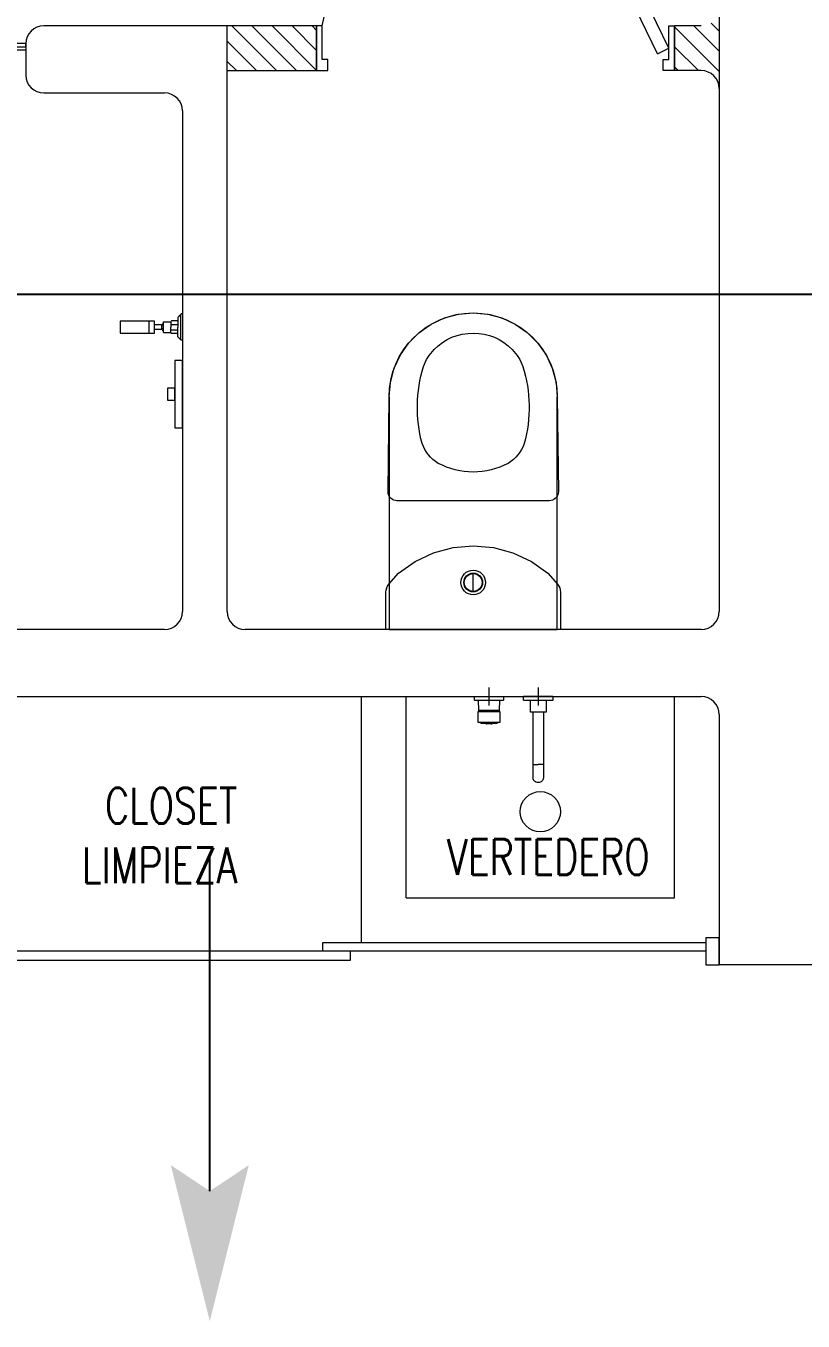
# Model space of a CAD drawing. Header units: metres. Extents: x -232 to 581, y 30 to 789.
# Drawn here: x 228.013 to 229.75, y 602.973 to 605.87 of the extents above; entities that cross this region are included whole.
import ezdxf

# ---------------------------------------------------------------- set-up
doc = ezdxf.new("R2010")
doc.units = ezdxf.units.M
doc.linetypes.add('CENTER2', pattern=[28.575, 19.05, -3.175, 3.175, -3.175])
doc.linetypes.add('HIDDEN2', pattern=[0.1875, 0.125, -0.0625])
doc.layers.add('_electricos-Leyenda', color=7, linetype='Continuous')
for name, color, linetype, lineweight in [('A-DOOR', 35, 'Continuous', 5), ('A-WALL', 250, 'Continuous', 20), ('baños', 140, 'Continuous', 0), ('PLF 01', 252, 'Continuous', 9), ('textos', 7, 'Continuous', 0)]:
    doc.layers.add(name, color=color, linetype=linetype, lineweight=lineweight)
doc.layers.add('Techos 1', color=7, linetype='HIDDEN2', lineweight=9, true_color=0x42391a)
doc.styles.add('Arch-Dim', font='romans.shx', dxfattribs={"width": 0.75})
doc.styles.get("Standard").update_dxf_attribs({"font": 'arial.ttf'})

# ---------------------------------------------------------------- blocks, each defined once
blk = doc.blocks.new('A$C3685e79b')
at = {"layer": 'A-DOOR'}
for p, q in [((0.0125, 0.05), (0.3248, 0.6926)), ((0.038, 0.0376), (0.3503, 0.6802)), ((0.3248, 0.6926), (0.3503, 0.6802)), ((0.296, 0.6333), (0.2858, 0.6383)), ((0.3042, 0.6503), (0.294, 0.6552)), ((0.3297, 0.6379), (0.3399, 0.6329)), ((0.3215, 0.621), (0.3317, 0.616)), ((0.038, 0.0376), (0.0125, 0.05))]:
    blk.add_line(p, q, dxfattribs=at)
for points in [[(0, 0), (0.025, 0), (0.025, 0.025), (0.0125, 0.025), (0.0125, 0.1), (0, 0.1), (0, 0)], [(0.8, 0), (0.775, 0), (0.775, 0.025), (0.7875, 0.025), (0.7875, 0.1), (0.8, 0.1), (0.8, 0)]]:
    blk.add_lwpolyline(points, dxfattribs=at)
blk.add_arc((-0.0309, -0.0619), 0.8343, 11.1901, 62.8126, dxfattribs=at)
for points in [[(0.294, 0.6539), (0.294, 0.659), (0.289, 0.6677), (0.2802, 0.6727), (0.2702, 0.6727), (0.2614, 0.6677), (0.2564, 0.6589), (0.2564, 0.6489), (0.2614, 0.6401), (0.2702, 0.6351), (0.2803, 0.6351), (0.289, 0.6401), (0.294, 0.6489), (0.294, 0.6539)], [(0.3693, 0.6173), (0.3693, 0.6224), (0.3642, 0.6311), (0.3555, 0.6361), (0.3454, 0.6361), (0.3367, 0.6311), (0.3316, 0.6224), (0.3317, 0.6123), (0.3367, 0.6035), (0.3454, 0.5985), (0.3555, 0.5985), (0.3643, 0.6036), (0.3693, 0.6123), (0.3693, 0.6173)]]:
    blk.add_open_spline(points, degree=2, dxfattribs=at)
blk = doc.blocks.new('Caroma_ToiletSuites')
at = {"layer": 'baños'}
for p, q in [((-64.3, 696.7), (-94, 682.8)), ((-32.6, 705.1), (-64.3, 696.7)), ((0, 708), (-32.6, 705.1)), ((32.6, 705.1), (0, 708)), ((64.3, 696.7), (32.6, 705.1)), ((94, 682.8), (64.3, 696.7)), ((-94, 682.8), (-120.8, 664)), ((120.8, 664), (94, 682.8)), ((-144, 640.8), (-162.8, 614)), ((-120.8, 664), (-144, 640.8)), ((144, 640.8), (120.8, 664)), ((162.8, 614), (144, 640.8)), ((-162.8, 614), (-176.7, 584.3)), ((176.7, 584.3), (162.8, 614)), ((-176.7, 584.3), (-185.1, 552.6)), ((185.1, 552.6), (176.7, 584.3)), ((-185.1, 552.6), (-188, 520)), ((188, 520), (185.1, 552.6)), ((-188, 520), (-190.5, 308)), ((-188, 0), (-188, 520)), ((188, 520), (188, 0)), ((190.5, 308), (188, 520)), ((-190.5, 308), (-190.2, 304.5)), ((-190.2, 304.5), (-189.3, 301.2)), ((-189.3, 301.2), (-187.8, 298)), ((-187.8, 298), (-185.8, 295.1)), ((-185.8, 295.1), (-183.4, 292.7)), ((-183.4, 292.7), (-180.5, 290.7)), ((-180.5, 290.7), (-177.3, 289.2)), ((177.3, 289.2), (180.5, 290.7)), ((180.5, 290.7), (183.4, 292.7)), ((183.4, 292.7), (185.8, 295.1)), ((185.8, 295.1), (187.8, 298)), ((187.8, 298), (189.3, 301.2)), ((189.3, 301.2), (190.2, 304.5)), ((190.2, 304.5), (190.5, 308)), ((-177.3, 289.2), (-174, 288.3)), ((-174, 288.3), (-170.5, 288)), ((-170.5, 288), (170.5, 288)), ((170.5, 288), (174, 288.3)), ((174, 288.3), (177.3, 289.2)), ((-45.1, 183.1), (-88.9, 171.3)), ((0, 187), (-45.1, 183.1)), ((45.1, 183.1), (0, 187)), ((88.9, 171.3), (45.1, 183.1)), ((-130, 152.2), (-167.1, 126.2)), ((-88.9, 171.3), (-130, 152.2)), ((130, 152.2), (88.9, 171.3)), ((167.1, 126.2), (130, 152.2)), ((-167.1, 126.2), (-188.7, 100.9)), ((0, 85), (0, 125)), ((188.7, 100.9), (167.1, 126.2)), ((-194.6, 88.2), (-195, 83.5)), ((-193.4, 92.7), (-194.6, 88.2)), ((-191.4, 97), (-193.4, 92.7)), ((-188.7, 100.9), (-191.4, 97)), ((191.4, 97), (188.7, 100.9)), ((193.4, 92.7), (191.4, 97)), ((194.6, 88.2), (193.4, 92.7)), ((195, 83.5), (194.6, 88.2)), ((-195, 83.5), (-195, 0)), ((195, 0), (195, 83.5)), ((-195, 0), (195, 0)), ((188, 0), (-188, 0))]:
    blk.add_line(p, q, dxfattribs=at)
for centre, radius, start, end in [((0, 520), 188, 0, 180), ((-2.7, 547.4), 115.2, 88.6565, 137.0404), ((2.7, 547.4), 115.2, 42.9609, 91.3415), ((-18.8, 556.1), 97.6, 134.3372, 160.9897), ((18.8, 556.1), 97.6, 19.01, 45.6643), ((183, 496.7), 307.9, 162.7713, 195.2143), ((-183, 496.7), 307.9, 344.7852, 17.2286), ((-36.1, 442.4), 82.4, 198.763, 239.3582), ((36.1, 442.4), 82.4, 300.6412, 341.2351), ((2.9, 529.9), 177.9, 242.916, 269.0659), ((-2.9, 529.9), 177.9, 270.9339, 297.0836), ((0, 105), 27.5, 0, 180), ((0, 105), 21, 0, 180), ((0, 105), 20, 0, 180), ((0, 105), 27.5, 180, 0), ((0, 105), 21, 180, 0), ((0, 105), 20, 180, 0)]:
    blk.add_arc(centre, radius, start, end, dxfattribs=at)
blk = doc.blocks.new('A$C0ed3e1a4')
at = {"layer": 'baños'}
for p, q in [((0.1396, 0.059), (0.1368, 0.059)), ((0.1396, 0.059), (0.1396, 0)), ((0.0645, 0.0432), (0.0645, 0.0157)), ((0.0941, 0.0346), (0.0772, 0.0346)), ((0.0968, 0.0175), (0.0968, 0.0413)), ((0.0968, 0.0413), (0.1137, 0.0413)), ((0.1137, 0.0413), (0.1137, 0.0294)), ((0.1137, 0.0354), (0.1294, 0.0354)), ((0.1137, 0.0175), (0.1137, 0.0294)), ((0.1294, 0.0435), (0.1148, 0.0435)), ((0.1294, 0.051), (0.1294, 0.0295)), ((0.1294, 0.008), (0.1294, 0.0295)), ((0.1356, 0.0022), (0.1356, 0.0568)), ((0.0941, 0.0243), (0.0772, 0.0243)), ((0.0968, 0.0175), (0.1137, 0.0175)), ((0.1137, 0.0235), (0.1294, 0.0235)), ((0.1294, 0.0154), (0.1148, 0.0154)), ((0.1396, 0), (0.1368, 0))]:
    blk.add_line(p, q, dxfattribs=at)
blk.add_lwpolyline([(0.0772, 0.0432), (0, 0.0432), (0, 0.0157), (0.0772, 0.0157)], close=True, dxfattribs=at)
for centre, radius, start, end in [((0.138, 0.0569), 0.00241, 117.9179, 181.9718), ((0.1027, 0.0294), 0.01, 125.7762, 234.2238), ((0.1193, 0.0397), 0.00586, 140.0793, 164.0924), ((0.1416, 0.0445), 0.0138, 115.7896, 151.6564), ((0.1193, 0.0191), 0.00586, 195.9076, 219.9207), ((0.1416, 0.0145), 0.0138, 208.3436, 244.2104), ((0.138, 0.0021), 0.00241, 178.0282, 242.0821)]:
    blk.add_arc(centre, radius, start, end, dxfattribs=at)
blk = doc.blocks.new('bn29-51')
at = {"linetype": 'Continuous'}
for p, q in [((-0.1425, 0), (-0.0775, 0)), ((-0.1425, 0), (-0.1425, -0.0081)), ((-0.0775, -0.0081), (-0.0775, 0)), ((0.0325, 0), (-0.0325, 0)), ((-0.0325, 0), (-0.0325, -0.0081)), ((0.0325, -0.0081), (0.0325, 0)), ((-0.142, -0.0086), (-0.078, -0.0086)), ((-0.1275, -0.0086), (-0.1275, -0.035)), ((-0.0925, -0.035), (-0.0925, -0.0086)), ((-0.032, -0.0086), (0.032, -0.0086)), ((-0.0232, -0.0086), (-0.023, -0.0305)), ((0.023, -0.0305), (0.0232, -0.0086)), ((-0.1275, -0.035), (-0.0925, -0.035)), ((-0.1215, -0.035), (-0.1215, -0.152)), ((-0.0985, -0.152), (-0.0985, -0.035)), ((-0.0242, -0.0335), (-0.024, -0.0579)), ((0.024, -0.0333), (-0.024, -0.0333)), ((-0.0226, -0.031), (-0.0226, -0.0322)), ((-0.0225, -0.031), (0.0225, -0.031)), ((0.0226, -0.0322), (0.0226, -0.031)), ((0.024, -0.0579), (0.0242, -0.0335)), ((0.0242, -0.0335), (0.0242, -0.0335)), ((-0.0175, -0.0587), (-0.0175, -0.06)), ((-0.017, -0.0605), (0.017, -0.0605)), ((-0.0071, -0.061), (-0.0071, -0.0605)), ((-0.0071, -0.061), (-0.0071, -0.0605)), ((-0.0071, -0.061), (-0.0071, -0.0605)), ((-0.0071, -0.061), (-0.0071, -0.0605)), ((-0.0071, -0.061), (-0.0071, -0.0605)), ((-0.0071, -0.061), (-0.0071, -0.0605)), ((-0.007, -0.061), (-0.0071, -0.061)), ((-0.0071, -0.061), (-0.0071, -0.061)), ((-0.0071, -0.061), (-0.0071, -0.061)), ((-0.0071, -0.061), (-0.0071, -0.061)), ((-0.0071, -0.061), (-0.0071, -0.061)), ((-0.0071, -0.061), (-0.0071, -0.061)), ((-0.007, -0.061), (-0.007, -0.0605)), ((-0.007, -0.061), (-0.007, -0.0605)), ((-0.007, -0.061), (-0.007, -0.0605)), ((-0.0069, -0.061), (-0.007, -0.061)), ((-0.007, -0.061), (-0.007, -0.061)), ((-0.007, -0.061), (-0.007, -0.061)), ((-0.0069, -0.061), (-0.0069, -0.0605)), ((-0.0069, -0.061), (-0.0069, -0.0605)), ((-0.0068, -0.061), (-0.0069, -0.061)), ((-0.0069, -0.061), (-0.0069, -0.061)), ((-0.0068, -0.061), (-0.0068, -0.0605)), ((-0.0068, -0.061), (-0.0068, -0.0605)), ((-0.0067, -0.061), (-0.0068, -0.061)), ((-0.0068, -0.061), (-0.0068, -0.061)), ((-0.0067, -0.061), (-0.0067, -0.0605)), ((-0.0067, -0.061), (-0.0067, -0.0605)), ((-0.0067, -0.061), (-0.0067, -0.0605)), ((-0.0066, -0.061), (-0.0067, -0.061)), ((-0.0067, -0.061), (-0.0067, -0.061)), ((-0.0067, -0.061), (-0.0067, -0.061)), ((-0.0066, -0.061), (-0.0066, -0.0605)), ((-0.0066, -0.061), (-0.0066, -0.0605)), ((-0.0065, -0.061), (-0.0066, -0.061)), ((-0.0066, -0.061), (-0.0066, -0.061)), ((-0.0065, -0.061), (-0.0065, -0.0605)), ((-0.0064, -0.061), (-0.0065, -0.061)), ((-0.0064, -0.061), (-0.0064, -0.0605)), ((-0.0063, -0.061), (-0.0064, -0.061)), ((-0.0063, -0.061), (-0.0063, -0.0605)), ((-0.0063, -0.061), (-0.0063, -0.0605)), ((-0.0062, -0.061), (-0.0063, -0.061)), ((-0.0063, -0.061), (-0.0063, -0.061)), ((-0.0062, -0.061), (-0.0062, -0.0605)), ((-0.0061, -0.061), (-0.0062, -0.061)), ((-0.0061, -0.061), (-0.0061, -0.0605)), ((-0.006, -0.061), (-0.0061, -0.061)), ((-0.006, -0.061), (-0.006, -0.0605)), ((-0.0058, -0.061), (-0.006, -0.061)), ((-0.0058, -0.061), (-0.0058, -0.0605)), ((-0.0057, -0.061), (-0.0058, -0.061)), ((-0.0057, -0.061), (-0.0057, -0.0605)), ((-0.0056, -0.061), (-0.0057, -0.061)), ((-0.0056, -0.061), (-0.0056, -0.0605)), ((-0.0055, -0.061), (-0.0056, -0.061)), ((-0.0055, -0.0605), (-0.0055, -0.061)), ((-0.0052, -0.061), (-0.0055, -0.061)), ((-0.0052, -0.061), (-0.0051, -0.061)), ((-0.0051, -0.0605), (-0.0051, -0.061)), ((-0.0051, -0.061), (-0.0051, -0.061)), ((-0.0051, -0.061), (-0.0034, -0.061)), ((-0.0034, -0.061), (-0.0034, -0.0605)), ((-0.0034, -0.061), (-0.0016, -0.061)), ((-0.0016, -0.061), (0.0016, -0.061)), ((0.0016, -0.061), (0.0027, -0.061)), ((0.0027, -0.061), (0.0027, -0.0605)), ((0.0027, -0.061), (0.0037, -0.061)), ((0.0037, -0.061), (0.0038, -0.061)), ((0.0038, -0.061), (0.0038, -0.0605)), ((0.0038, -0.061), (0.0052, -0.061)), ((0.0055, -0.061), (0.0052, -0.061)), ((0.0055, -0.061), (0.0055, -0.0605)), ((0.0055, -0.061), (0.0067, -0.061)), ((0.0067, -0.061), (0.0067, -0.0605)), ((0.0067, -0.061), (0.0069, -0.061)), ((0.0069, -0.061), (0.0069, -0.0605)), ((0.0175, -0.06), (0.0175, -0.0587)), ((-0.1215, -0.152), (-0.11, -0.152)), ((-0.1215, -0.152), (-0.1215, -0.1788)), ((-0.0985, -0.152), (-0.11, -0.152)), ((-0.0985, -0.1788), (-0.0985, -0.152)), ((-0.1215, -0.1788), (-0.1215, -0.1825)), ((-0.0985, -0.1825), (-0.0985, -0.1788))]:
    blk.add_line(p, q, dxfattribs=at)
at = {"linetype": 'CENTER2'}
for p, q in [((-0.09, 0), (-0.13, 0)), ((-0.11, 0.02), (-0.11, -0.02)), ((0.02, 0), (-0.02, 0)), ((0, 0.02), (0, -0.02))]:
    blk.add_line(p, q, dxfattribs=at)
at = {"linetype": 'Continuous'}
for centre, radius, start, end in [((-0.142, -0.0081), 0.0005, 180, 270), ((-0.078, -0.0081), 0.0005, 270, 0), ((-0.032, -0.0081), 0.0005, 180, 270), ((0.032, -0.0081), 0.0005, 270, 0), ((-0.024, -0.0335), 0.0002, 89.9603, 180.7921), ((-0.0225, -0.0305), 0.0005, 180.5, 253.0499), ((-0.0221, -0.0322), 0.0005, 180.5, 205.8892), ((0, -0.0214), 0.0251, 205.8892, 208.3369), ((0, -0.0214), 0.0251, 331.6671, 334.1108), ((0.0225, -0.0305), 0.0005, 286.9501, 359.5), ((0.0221, -0.0322), 0.0005, 334.1108, 359.5), ((0.024, -0.0335), 0.0002, 359.5288, 90.0657), ((-0.017, -0.06), 0.0005, 180.5, 270), ((0.017, -0.06), 0.0005, 270, 359.5)]:
    blk.add_arc(centre, radius, start, end, dxfattribs=at)
for points, knots in [([(-0.024, -0.0579), (-0.024, -0.0579), (-0.0227, -0.0579), (-0.0174, -0.0579), (-0.0094, -0.0579), (-0.0031, -0.0579), (0.0018, -0.0579), (0.0054, -0.0579), (0.0113, -0.0579), (0.0176, -0.0579), (0.0226, -0.0579), (0.024, -0.0579), (0.024, -0.0579)], [0.2206625, 0.2206625, 0.2206625, 0.2206625, 0.2830677, 0.3454723, 0.4077886, 0.4703297, 0.470399, 0.5062925, 0.5420964, 0.5956479, 0.6553983, 0.7204072, 0.7204072, 0.7204072, 0.7204072]), ([(-0.024, -0.0579), (-0.024, -0.0579), (-0.024, -0.058), (-0.0239, -0.0581), (-0.0239, -0.0582), (-0.0238, -0.0583), (-0.0237, -0.0583), (-0.0236, -0.0584), (-0.0235, -0.0584)], [0, 0, 0, 0, 0.239285, 0.369927, 0.500175, 0.630368, 0.760882, 1, 1, 1, 1]), ([(0.0235, -0.0584), (0.0236, -0.0584), (0.0237, -0.0583), (0.0238, -0.0583), (0.0239, -0.0582), (0.0239, -0.0581), (0.024, -0.058), (0.024, -0.0579), (0.024, -0.0579)], [0, 0, 0, 0, 0.239117, 0.369631, 0.499824, 0.630072, 0.760714, 1, 1, 1, 1])]:
    blk.add_open_spline(points, degree=3, knots=knots, dxfattribs=at)
for points in [[(-0.0235, -0.0584), (-0.0214, -0.0585), (-0.0194, -0.0587), (-0.0175, -0.0588)], [(0.0175, -0.0588), (0.0194, -0.0587), (0.0214, -0.0585), (0.0235, -0.0584)], [(-0.1215, -0.1825), (-0.1215, -0.1851), (-0.119, -0.1903), (-0.113, -0.1925), (-0.11, -0.1925)], [(-0.11, -0.1925), (-0.107, -0.1925), (-0.101, -0.1903), (-0.0985, -0.1851), (-0.0985, -0.1825)]]:
    blk.add_open_spline(points, degree=3, dxfattribs=at)
blk = doc.blocks.new('20.03.2026 LN 09 SEGUNDO NIVEL ARQ')
at = {"layer": 'PLF 01'}
h = blk.add_hatch(dxfattribs=at)
h.set_pattern_fill('LINE', color=5, scale=0.01, angle=-45)
h.set_pattern_definition([(315, (-241.597267, -48.701556), (0.0224506403, 0.0224506403), [])])
h.paths.add_polyline_path([(85.3959, -44.8986), (85.3959, -44.9986), (85.5959, -44.9986), (85.5959, -44.8986)])
edge = h.paths.add_edge_path()
edge.add_arc((86.4559, -44.8586), 0.04, 270, 360, ccw=False)
edge.add_line((86.4559, -44.8986), (86.3959, -44.8986))
edge.add_line((86.3959, -44.8986), (86.3959, -44.9986))
edge.add_line((86.3959, -44.9986), (86.4559, -44.9986))
edge.add_arc((86.4559, -45.0386), 0.04, 0, 90, ccw=False)
edge.add_line((86.4959, -45.0386), (86.4959, -44.8586))
at = {"layer": 'A-DOOR', "color": 5}
for points in [[(86.4659, -46.9486), (86.4659, -46.9686), (85.6095, -46.9686), (85.6095, -46.9486), (86.4659, -46.9486)], [(84.8759, -46.9686), (84.8759, -46.9886), (85.6714, -46.9886), (85.6714, -46.9686), (84.8759, -46.9686)]]:
    blk.add_lwpolyline(points, dxfattribs=at)
blk.add_lwpolyline([(86.4659, -46.9986), (86.4959, -46.9986), (86.4959, -46.9386), (86.4659, -46.9386)], close=True, dxfattribs=at)
at = {"layer": 'A-WALL', "color": 5}
for p, q in [((86.4959, -44.7736), (86.4959, -46.2086)), ((85.5959, -44.8986), (84.9859, -44.8986)), ((85.3959, -46.2086), (85.3959, -44.8986)), ((85.5959, -44.9986), (85.5959, -44.8986)), ((86.4559, -44.8986), (86.3959, -44.8986)), ((86.3959, -44.9986), (86.3959, -44.8986)), ((86.3959, -44.9986), (86.3959, -44.8986)), ((84.9459, -44.9386), (84.9459, -45.0086)), ((85.3959, -44.9986), (85.5959, -44.9986)), ((86.4559, -44.9986), (86.3959, -44.9986)), ((84.9859, -45.0486), (85.2559, -45.0486)), ((85.2959, -45.0886), (85.2959, -46.2086)), ((85.2559, -46.2486), (81.9859, -46.2486)), ((86.4559, -46.2486), (85.4359, -46.2486)), ((81.9859, -46.3986), (86.4559, -46.3986)), ((86.4959, -46.4386), (86.4959, -46.9986)), ((90.5559, -46.9986), (86.4959, -46.9986))]:
    blk.add_line(p, q, dxfattribs=at)
for centre, start, end in [((84.9859, -44.9386), 90, 180), ((84.9859, -45.0086), 180, 270), ((86.4559, -45.0386), 360, 90), ((85.2559, -45.0886), 360, 90), ((85.2559, -46.2086), 270, 360), ((85.4359, -46.2086), 180, 270), ((86.4559, -46.2086), 270, 360), ((86.4559, -46.4386), 360, 90)]:
    blk.add_arc(centre, 0.04, start, end, dxfattribs=at)
at = {"layer": 'baños', "color": 5}
for p, q in [((83.3959, -44.9525), (84.9459, -44.9525)), ((85.6959, -46.9486), (85.6959, -46.3986)), ((85.7959, -46.8486), (85.7959, -46.3986)), ((86.3959, -46.8486), (86.3959, -46.3986)), ((85.7959, -46.8486), (86.3959, -46.8486)), ((85.6959, -46.9486), (86.4659, -46.9486))]:
    blk.add_line(p, q, dxfattribs=at)
for points in [[(84.9459, -44.9379), (84.2959, -44.9379), (84.2959, -44.9457), (84.9459, -44.9457)], [(85.2959, -45.6474), (85.2786, -45.6474), (85.2786, -45.7974), (85.2959, -45.7974)], [(85.2786, -45.709), (85.2628, -45.709), (85.2628, -45.7358), (85.2786, -45.7358)]]:
    blk.add_lwpolyline(points, close=True, dxfattribs=at)
blk.add_ellipse((86.0959, -46.6563), major_axis=(-0.0318, -0.0318), ratio=1, start_param=2.356194489560823, end_param=8.639379796740409, dxfattribs=at)
at = {"layer": 'Techos 1', "color": 5}
blk.add_line((77.9959, -45.4986), (92.7459, -45.4986), dxfattribs=at)
at = {"color": 5, "xscale": -1}
blk.add_blockref('A$C3685e79b', (86.3959, -44.9986), dxfattribs=at)
at = {"layer": 'baños', "color": 5, "xscale": -0.000999999934791, "yscale": 0.000999999934791}
blk.add_blockref('Caroma_ToiletSuites', (85.9459, -46.2486), dxfattribs=at)
at = {"layer": 'baños', "color": 5}
blk.add_blockref('A$C0ed3e1a4', (85.1564, -45.6019), dxfattribs=at)
at = {"layer": 'baños', "color": 5, "xscale": -1}
blk.add_blockref('bn29-51', (85.9812, -46.3986), dxfattribs=at)
at = {"layer": 'baños', "color": 5, "linetype": 'Continuous', "flags": 8}
for tag, p in [('MODELNUMBER', (83.7813, -42.9175, 0)), ('MATERIAL', (83.7813, -42.9176, 0)), ('PRODUCT', (83.7813, -42.9176, 0)), ('TRADENAME', (83.7813, -42.9176, 0)), ('MODELNUMBER', (84.956, -42.9175, 0)), ('TRADENAME', (84.956, -42.9176, 0)), ('MATERIAL', (84.956, -42.9176, 0)), ('PRODUCT', (84.956, -42.9176, 0))]:
    blk.add_attdef(tag, p, '', height=0.0000254, rotation=180.0001, dxfattribs=at)
at = {"layer": 'baños', "color": 5, "linetype": 'Continuous'}
for tag, p, rotation in [('TRADENAME', (85.8912, -56.9933), 180.0001), ('MODELNUMBER', (85.8912, -56.9934), 180.0001), ('MATERIAL', (85.8914, -56.9932), 180.0001), ('PRODUCT', (85.8914, -56.9933), 180.0001), ('MODELNUMBER', (86.6008, -56.9934), 179.9999), ('MATERIAL', (86.6008, -56.9932), 179.9999), ('PRODUCT', (86.6008, -56.9933), 179.9999), ('TRADENAME', (86.6008, -56.9933), 179.9999)]:
    blk.add_attdef(tag, p, '', height=0.0000254, rotation=rotation, dxfattribs=at)
at = {"layer": 'textos', "color": 5, "lineweight": 13, "char_height": 0.08, "attachment_point": 3, "style": 'Arch-Dim'}
for s, insert, width in [('\\pxt5.9124,29;CLOSET LIMPIEZA', (85.4185, -46.603), 0.616027), ('\\pxt5.9124,29;VERTEDERO', (86.3401, -46.7177), 26.65337)]:
    blk.add_mtext(s, dxfattribs=dict(at, insert=insert, width=width))
blk = doc.blocks.new('za_arrw5')
at = {"lineweight": 13}
for points in [[(-1, 0.25), (0, 0), (-0.8333, 0)], [(-1, -0.25), (0, 0), (-0.8333, 0)]]:
    blk.add_solid(points, dxfattribs=at)
blk = doc.blocks.new('TECHO ARQ 20.03')
at = {"layer": '_electricos-Leyenda', "color": 30, "true_color": 0xf8991e}
for p, q in [((227.2305, 119.8149), (241.9805, 119.8149)), ((234.5416, 117.8088), (234.5416, 118.5643))]:
    blk.add_line(p, q, dxfattribs=at)
at = {"layer": '_electricos-Leyenda', "color": 30, "true_color": 0xf8991e, "xscale": -0.3491189357928305, "yscale": 0.3491189357928305, "zscale": 0.3491189357928305, "rotation": 89.99726127338003}
blk.add_blockref('za_arrw5', (234.5416, 117.5178), dxfattribs=at)

msp = doc.modelspace()

# ---------------------------------------------------------------- block references
at = {"color": 1}
for name, p in [('20.03.2026 LN 09 SEGUNDO NIVEL ARQ', (143.0668, 650.7691)), ('TECHO ARQ 20.03', (-6.1178, 485.4555))]:
    msp.add_blockref(name, p, dxfattribs=at)

doc.saveas('drawing.dxf')
